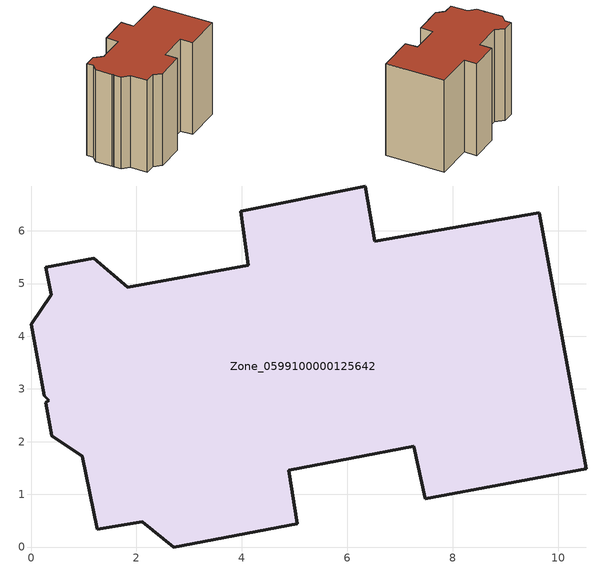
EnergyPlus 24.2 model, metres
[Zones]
Zone_0599100000125642
 floor ground (C_G): 4.12,5.35 3.98,6.37 6.34,6.85 6.52,5.8 9.64,6.34 10.54,1.48 7.48,0.91 7.26,1.91 4.89,1.46 5.05,0.44 2.71,0 2.11,0.48 1.26,0.34 0.97,1.72 0.39,2.11 0.27,2.74 0.33,2.78 0.25,2.87 0,4.23 0.38,4.79 0.28,5.31 1.19,5.48 1.84,4.93 z0
 wall outside (C_F): 6.52,5.8 6.34,6.85 3.98,6.37 4.12,5.35 1.84,4.93 1.19,5.48 0.28,5.31 0.38,4.79 0,4.23 0.25,2.87 0.33,2.78 0.27,2.74 0.39,2.11 0.97,1.72 1.26,0.34 2.11,0.48 2.71,0 5.05,0.44 4.89,1.46 7.26,1.91 7.48,0.91 10.54,1.48 9.64,6.34 6.52,5.8 z0:8.14
 roof outside (C_R): 0.27,2.74 0.39,2.11 0.97,1.72 1.26,0.34 2.11,0.48 2.71,0 5.05,0.44 4.89,1.46 7.26,1.91 7.48,0.91 10.54,1.48 9.64,6.34 6.52,5.8 6.34,6.85 3.98,6.37 4.12,5.35 1.84,4.93 1.19,5.48 0.28,5.31 0.38,4.79 0,4.23 0.25,2.87 0.33,2.78 z8.14
[BUILDING]
Pand.0599100000125642: North Axis=0; Terrain=City; Loads Convergence Tolerance Value=0.04; Temperature Convergence Tolerance Value=0.4; Solar Distribution=FullExterior; Maximum Number of Warmup Days=25; Minimum Number of Warmup Days=1
[Site:Location]
Rotterdam.The.Hague.AP_ZH_NLD Design_Conditions: Latitude=51.96; Longitude=4.45; Time Zone=1; Elevation=-4.5
[SITE:GROUNDTEMPERATURE:BUILDINGSURFACE]
18, 18, 18, 18, 18, 18, 18, 18, 18, 18, 18, 18
[MATERIAL] Thermal Absorptance=0.9; Solar Absorptance=0.7; Visible Absorptance=0.7
Name | Roughness | Thickness | Conductivity | Density | Specific Heat
G.TI.1946 | MediumSmooth | 0.15 | 1 | 540 | 1210
F.TI.1946 | Rough | 0.3 | 0.857143 | 1920 | 840
R.TI.1946 | MediumRough | 0.2 | 0.1 | 1500 | 1000
[CONSTRUCTION]
C_G: G.TI.1946
C_F: F.TI.1946
C_R: R.TI.1946
[ZONE]
Zone_0599100000125642: Type=1; Multiplier=1; Ceiling Height=Autocalculate; Volume=Autocalculate; Floor Area=autocalculate; Part of Total Floor Area=Yes
[ZONEINFILTRATION:DESIGNFLOWRATE]
Infil_Zone_0599100000125642: Zone or ZoneList or Space or SpaceList=Zone_0599100000125642; Schedule=AlwaysOn; Design Flow Rate Calculation Method=Flow/Area; Flow Rate per Floor Area=0.003; Constant Term Coefficient=1; Temperature Term Coefficient=0; Velocity Term Coefficient=0; Velocity Squared Term Coefficient=0
[HVACTEMPLATE:ZONE:IDEALLOADSAIRSYSTEM]
Zone_0599100000125642: Maximum Heating Supply Air Temperature=50; Minimum Cooling Supply Air Temperature=13; Maximum Heating Supply Air Humidity Ratio=0.0156; Minimum Cooling Supply Air Humidity Ratio=0.0077; Heating Limit=NoLimit; Cooling Limit=NoLimit; Dehumidification Control Type=ConstantSensibleHeatRatio; Cooling Sensible Heat Ratio=0.7; Dehumidification Setpoint=60; Humidification Control Type=None; Humidification Setpoint=30; Outdoor Air Method=None; Outdoor Air Flow Rate per Person=0.00944; Outdoor Air Flow Rate per Zone Floor Area=0; Outdoor Air Flow Rate per Zone=0; Demand Controlled Ventilation Type=None; Outdoor Air Economizer Type=NoEconomizer; Heat Recovery Type=None; Sensible Heat Recovery Effectiveness=0.7; Latent Heat Recovery Effectiveness=0.65
[ZONECONTROL:THERMOSTAT]
ThermostatControl_Zone_0599100000125642: Zone or ZoneList=Zone_0599100000125642; Control Type Schedule=DualSetpointControlType; Control 1=Thermostat_Zone_0599100000125642; Temperature Difference Between Cutout And Setpoint=0
[THERMOSTATSETPOINT:DUALSETPOINT]
Thermostat_Zone_0599100000125642: Heating Setpoint Temperature Schedule=HeatingSetpoint_Zone_0599100000125642; Cooling Setpoint Temperature Schedule=CoolingSetpoint_Zone_0599100000125642
[SCHEDULE:COMPACT]
HeatingSetpoint_Zone_0599100000125642: Through: 12/31, For: AllDays, Until: 24:00, 21
CoolingSetpoint_Zone_0599100000125642: Through: 12/31, For: AllDays, Until: 24:00, 24
DualSetpointControlType: Through: 12/31, For: AllDays, Until: 24:00, 4
AlwaysOn: Through: 12/31, For: AllDays, Until: 24:00, 1
